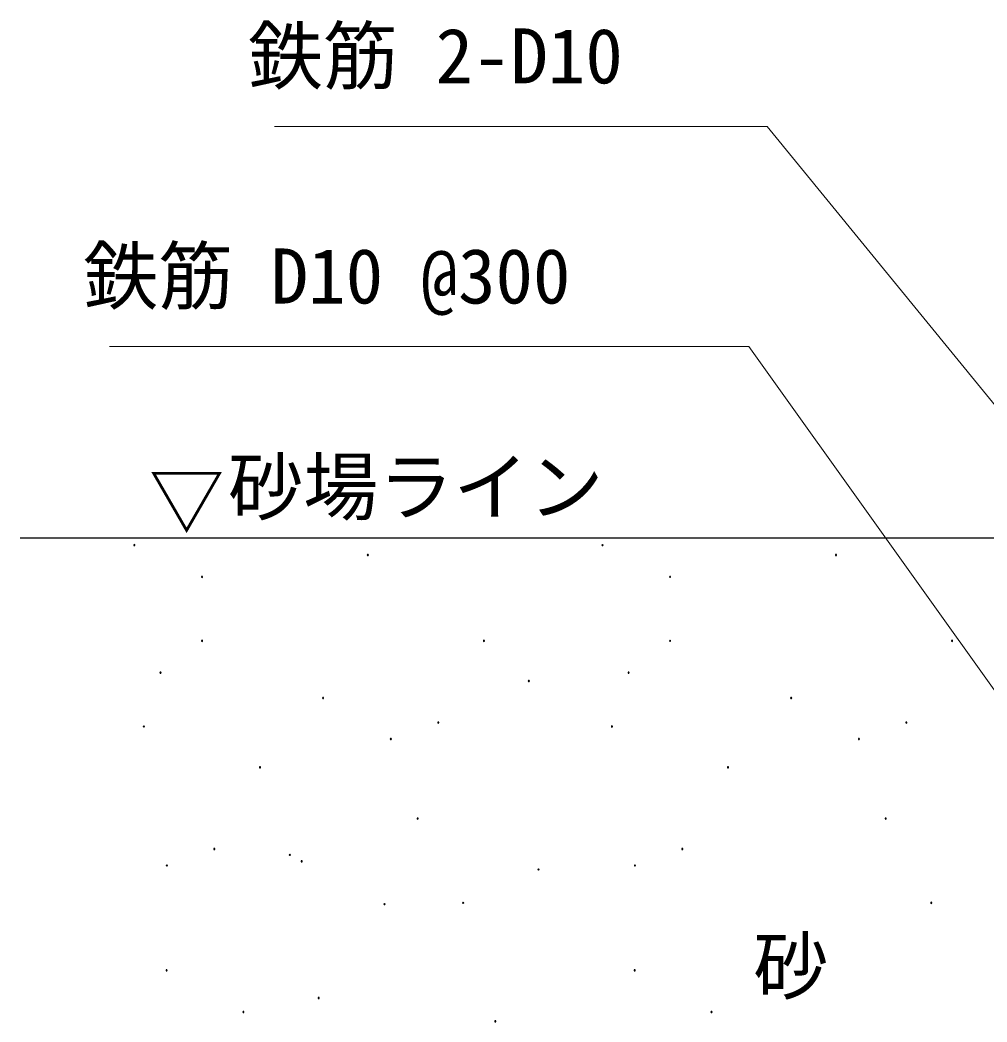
# Model space of a CAD drawing. Units: millimetres at full size, sheet at 1:10; details may follow other scales. Extents: x 150 to 4050, y 150 to 2820.
# Drawn here: x 2324.2 to 2646.1, y 1772.9 to 2106.6 of the extents above; entities that cross this region are included whole.
import ezdxf
from ezdxf.enums import TextEntityAlignment as Align

# ---------------------------------------------------------------- set-up
doc = ezdxf.new("R2010")
doc.units = ezdxf.units.MM
doc.header["$LTSCALE"] = 10
for name, color, linetype, lineweight in [('D-STR-HTXT\u3000旗上げ', 7, 'Continuous', 13), ('D-STR-TXT\u3000文字列', 7, 'Continuous', 13), ('D-STR\u3000構造物外形線', 1, 'Continuous', 25)]:
    doc.layers.add(name, color=color, linetype=linetype, lineweight=lineweight)
doc.styles.add('ＭＳ ゴシック', font='')
doc.styles.get('ＭＳ ゴシック').set_extended_font_data('MS Gothic')

msp = doc.modelspace()

# ---------------------------------------------------------------- linework, layer by layer
at = {"layer": 'D-STR-HTXT\u3000旗上げ'}
for points in [[(2697.2, 1919.09), (2572.99, 2071.13), (2568.99, 2071.13), (2408.91, 2071.13), (2488.95, 2071.13)], [(2707.18, 1801.47), (2566.85, 1997.81), (2562.85, 1997.81), (2354.02, 1997.81), (2458.43, 1997.81)]]:
    msp.add_lwpolyline(points, dxfattribs=at)
at = {"layer": 'D-STR\u3000構造物外形線'}
msp.add_line((2324.18, 1934.09), (2657.18, 1934.09), dxfattribs=at)
for centre, start, end in [((2362.25, 1931.71), 0, 180), ((2362.25, 1931.71), 180, 0), ((2518.11, 1931.71), 0, 180), ((2518.11, 1931.71), 180, 0), ((2440, 1928.4), 0, 180), ((2440, 1928.4), 180, 0), ((2595.86, 1928.4), 0, 180), ((2595.86, 1928.4), 180, 0), ((2384.77, 1921.11), 0, 180), ((2384.77, 1921.11), 180, 0), ((2540.63, 1921.11), 0, 180), ((2540.63, 1921.11), 180, 0), ((2384.77, 1899.82), 0, 180), ((2384.77, 1899.82), 180, 0), ((2478.66, 1899.82), 0, 180), ((2478.66, 1899.82), 180, 0), ((2540.63, 1899.82), 0, 180), ((2540.63, 1899.82), 180, 0), ((2634.52, 1899.82), 0, 180), ((2634.52, 1899.82), 180, 0), ((2370.95, 1889.22), 0, 180), ((2370.95, 1889.22), 180, 0), ((2526.81, 1889.22), 0, 180), ((2526.81, 1889.22), 180, 0), ((2493.6, 1886.44), 0, 180), ((2493.6, 1886.44), 180, 0), ((2425.09, 1880.76), 0, 180), ((2425.09, 1880.76), 180, 0), ((2580.95, 1880.76), 0, 180), ((2580.95, 1880.76), 180, 0), ((2463.45, 1872.59), 0, 180), ((2463.45, 1872.59), 180, 0), ((2619.31, 1872.59), 0, 180), ((2619.31, 1872.59), 180, 0), ((2365.41, 1871.28), 0, 180), ((2365.41, 1871.28), 180, 0), ((2521.27, 1871.28), 0, 180), ((2521.27, 1871.28), 180, 0), ((2447.65, 1867.13), 0, 180), ((2447.65, 1867.13), 180, 0), ((2603.51, 1867.13), 0, 180), ((2603.51, 1867.13), 180, 0), ((2404.07, 1857.69), 0, 180), ((2404.07, 1857.69), 180, 0), ((2559.93, 1857.69), 0, 180), ((2559.93, 1857.69), 180, 0), ((2456.56, 1840.61), 0, 180), ((2456.56, 1840.61), 180, 0), ((2612.42, 1840.61), 0, 180), ((2612.42, 1840.61), 180, 0), ((2388.86, 1830.47), 0, 180), ((2388.86, 1830.47), 180, 0), ((2544.72, 1830.47), 0, 180), ((2544.72, 1830.47), 180, 0), ((2414, 1828.56), 0, 180), ((2414, 1828.56), 180, 0), ((2417.96, 1826.38), 0, 180), ((2417.96, 1826.38), 180, 0), ((2373.06, 1825), 0, 180), ((2373.06, 1825), 180, 0), ((2496.8, 1823.65), 0, 180), ((2496.8, 1823.65), 180, 0), ((2528.92, 1825), 0, 180), ((2528.92, 1825), 180, 0), ((2445.53, 1812.13), 0, 180), ((2471.75, 1812.56), 0, 180), ((2471.75, 1812.56), 180, 0), ((2627.61, 1812.56), 0, 180), ((2627.61, 1812.56), 180, 0), ((2445.53, 1812.13), 180, 0), ((2372.98, 1790.04), 0, 180), ((2372.98, 1790.04), 180, 0), ((2528.84, 1790.04), 0, 180), ((2528.84, 1790.04), 180, 0), ((2423.61, 1780.83), 0, 180), ((2423.61, 1780.83), 180, 0), ((2579.47, 1780.83), 0, 180), ((2579.47, 1780.83), 180, 0), ((2398.56, 1776.18), 0, 180), ((2398.56, 1776.18), 180, 0), ((2554.42, 1776.18), 0, 180), ((2554.42, 1776.18), 180, 0), ((2482.44, 1773.05), 0, 180), ((2482.44, 1773.05), 180, 0)]:
    msp.add_arc(centre, 0.188, start, end, dxfattribs=at)

# ---------------------------------------------------------------- texts
at = {"layer": 'D-STR-HTXT\u3000旗上げ', "style": 'ＭＳ ゴシック'}
for s, p in [('鉄筋 2-D10', (2400.08, 2080.01)), ('鉄筋 D10 @300', (2345.21, 2006.68))]:
    msp.add_text(s, height=18.33, dxfattribs=at).set_placement(p, align=Align.BOTTOM_LEFT)
for s, p in [('砂場ライン', (2393.47, 1960.28)), ('▽', (2367.14, 1955.68))]:
    msp.add_text(s, height=18.33, dxfattribs=at).set_placement(p, align=Align.TOP_LEFT)
at = {"layer": 'D-STR-TXT\u3000文字列', "style": 'ＭＳ ゴシック'}
msp.add_text('砂', height=18.33, dxfattribs=at).set_placement((2568.34, 1800.67), align=Align.TOP_LEFT)

doc.saveas('drawing.dxf')
